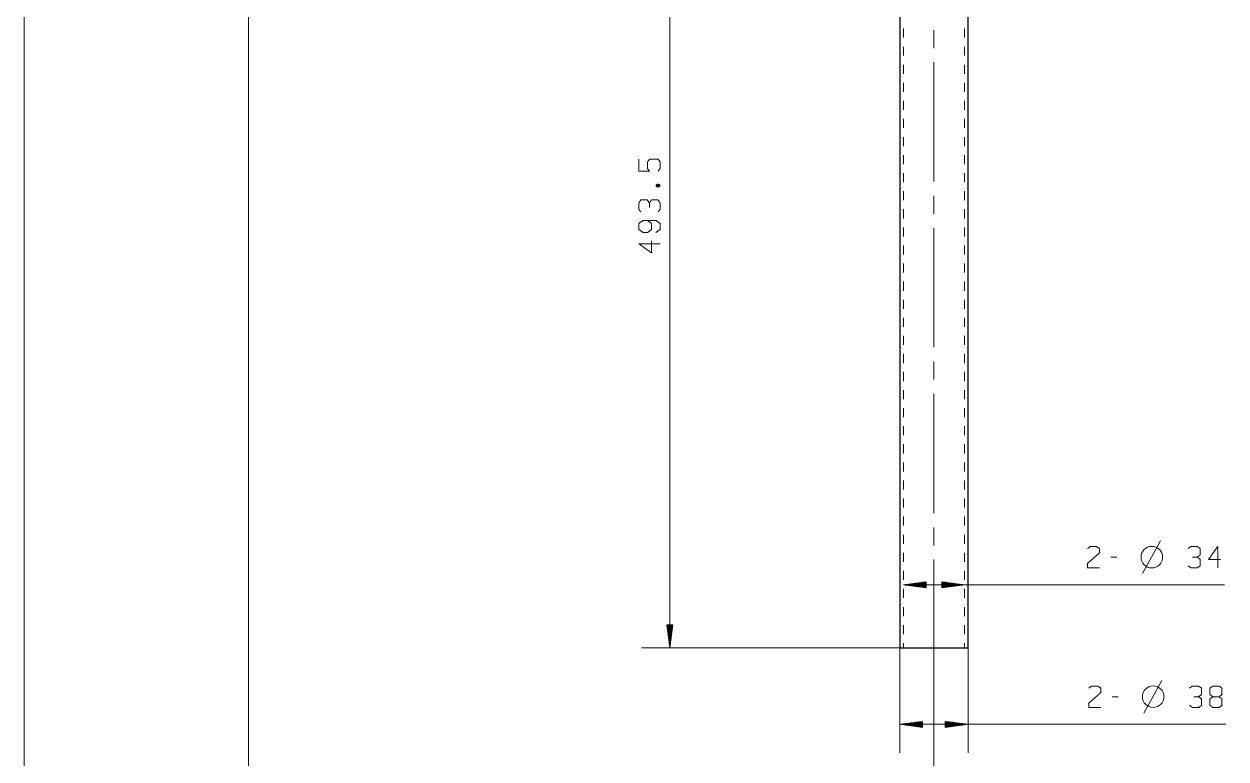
# Model space of a CAD drawing. Header units: millimetres. Extents: x 2210 to 79821, y -19430 to 2344.
# Drawn here: x 5375.7 to 5509.6, y 1597.9 to 1679.8 of the extents above; entities that cross this region are included whole.
import ezdxf

# ---------------------------------------------------------------- set-up
doc = ezdxf.new("R2010")
doc.units = ezdxf.units.MM
doc.layers.add('101', color=7, linetype='Continuous', true_color=0xffffff)

msp = doc.modelspace()

# ---------------------------------------------------------------- linework, layer by layer
at = {"layer": '101', "color": 133, "linetype": 'Continuous', "lineweight": 18}
for p, q in [((5375.68, 1789.82), (5375.68, 1492.82)), ((5400.68, 1784.82), (5400.68, 1497.82))]:
    msp.add_line(p, q, dxfattribs=at)
at = {"layer": '101', "color": 22, "linetype": 'Continuous', "lineweight": 18}
for p, q in [((5447.64, 1610.26), (5447.64, 1708.96)), ((5476.2, 1617.6), (5473.66, 1617.27)), ((5473.66, 1617.27), (5476.2, 1616.93)), ((5473.66, 1617.27), (5509.44, 1617.27)), ((5476.2, 1617.29), (5473.85, 1617.29)), ((5476.2, 1617.24), (5473.85, 1617.24)), ((5476.2, 1617.34), (5474.24, 1617.34)), ((5476.2, 1617.19), (5474.24, 1617.19)), ((5476.2, 1617.39), (5474.62, 1617.39)), ((5476.2, 1617.14), (5474.62, 1617.14)), ((5476.2, 1617.44), (5475.01, 1617.44)), ((5476.2, 1617.09), (5475.01, 1617.09)), ((5476.2, 1617.5), (5475.39, 1617.5)), ((5476.2, 1617.04), (5475.39, 1617.04)), ((5476.2, 1617.55), (5475.78, 1617.55)), ((5476.2, 1616.99), (5475.78, 1616.99)), ((5476.2, 1617.6), (5476.17, 1617.6)), ((5476.2, 1617.6), (5476.17, 1617.6)), ((5476.2, 1616.94), (5476.17, 1616.94)), ((5476.2, 1616.94), (5476.17, 1616.94)), ((5476.2, 1616.93), (5476.2, 1617.6)), ((5477.92, 1617.6), (5477.95, 1617.6)), ((5477.92, 1617.6), (5477.95, 1617.6)), ((5477.92, 1617.6), (5477.92, 1616.93)), ((5480.46, 1617.27), (5477.92, 1617.6)), ((5477.92, 1617.55), (5478.33, 1617.55)), ((5477.92, 1617.5), (5478.72, 1617.5)), ((5477.92, 1617.44), (5479.11, 1617.44)), ((5477.92, 1617.39), (5479.49, 1617.39)), ((5477.92, 1617.34), (5479.88, 1617.34)), ((5477.92, 1617.29), (5480.26, 1617.29)), ((5477.92, 1616.93), (5480.46, 1617.27)), ((5477.92, 1617.24), (5480.26, 1617.24)), ((5477.92, 1617.19), (5479.88, 1617.19)), ((5477.92, 1617.14), (5479.49, 1617.14)), ((5477.92, 1617.09), (5479.11, 1617.09)), ((5477.92, 1617.04), (5478.72, 1617.04)), ((5477.92, 1616.99), (5478.33, 1616.99)), ((5477.92, 1616.94), (5477.95, 1616.94)), ((5477.92, 1616.94), (5477.95, 1616.94)), ((5447.31, 1612.8), (5447.31, 1612.77)), ((5447.31, 1612.8), (5447.31, 1612.77)), ((5447.31, 1612.8), (5447.64, 1610.26)), ((5447.98, 1612.8), (5447.31, 1612.8)), ((5447.37, 1612.8), (5447.37, 1612.38)), ((5447.42, 1612.8), (5447.42, 1612)), ((5447.47, 1612.8), (5447.47, 1611.61)), ((5447.52, 1612.8), (5447.52, 1611.22)), ((5447.57, 1612.8), (5447.57, 1610.84)), ((5447.62, 1612.8), (5447.62, 1610.45)), ((5447.64, 1610.26), (5447.98, 1612.8)), ((5447.67, 1612.8), (5447.67, 1610.45)), ((5447.72, 1612.8), (5447.72, 1610.84)), ((5447.77, 1612.8), (5447.77, 1611.22)), ((5447.82, 1612.8), (5447.82, 1611.61)), ((5447.87, 1612.8), (5447.87, 1612)), ((5447.92, 1612.8), (5447.92, 1612.38)), ((5447.97, 1612.8), (5447.97, 1612.77)), ((5447.97, 1612.8), (5447.97, 1612.77)), ((5473.26, 1610.26), (5444.47, 1610.26)), ((5473.26, 1610.26), (5473.26, 1598.54)), ((5480.86, 1610.26), (5480.86, 1598.54)), ((5477.06, 1606.78), (5477.06, 1590.52)), ((5475.8, 1602.05), (5473.26, 1601.72)), ((5473.26, 1601.72), (5475.8, 1601.38)), ((5473.26, 1601.72), (5509.59, 1601.72)), ((5475.8, 1601.74), (5473.45, 1601.74)), ((5475.8, 1601.69), (5473.45, 1601.69)), ((5475.8, 1601.79), (5473.84, 1601.79)), ((5475.8, 1601.64), (5473.84, 1601.64)), ((5475.8, 1601.84), (5474.22, 1601.84)), ((5475.8, 1601.59), (5474.22, 1601.59)), ((5475.8, 1601.9), (5474.61, 1601.9)), ((5475.8, 1601.95), (5474.99, 1601.95)), ((5475.8, 1602), (5475.38, 1602)), ((5475.8, 1602.05), (5475.77, 1602.05)), ((5475.8, 1602.05), (5475.77, 1602.05)), ((5475.8, 1601.38), (5475.8, 1602.05)), ((5478.32, 1602.05), (5478.35, 1602.05)), ((5478.32, 1602.05), (5478.35, 1602.05)), ((5478.32, 1602.05), (5478.32, 1601.38)), ((5480.86, 1601.72), (5478.32, 1602.05)), ((5478.32, 1602), (5478.73, 1602)), ((5478.32, 1601.95), (5479.12, 1601.95)), ((5478.32, 1601.9), (5479.51, 1601.9)), ((5478.32, 1601.84), (5479.89, 1601.84)), ((5478.32, 1601.79), (5480.28, 1601.79)), ((5478.32, 1601.74), (5480.66, 1601.74)), ((5478.32, 1601.38), (5480.86, 1601.72)), ((5478.32, 1601.69), (5480.66, 1601.69)), ((5478.32, 1601.64), (5480.28, 1601.64)), ((5478.32, 1601.59), (5479.89, 1601.59)), ((5475.8, 1601.54), (5474.61, 1601.54)), ((5475.8, 1601.49), (5474.99, 1601.49)), ((5475.8, 1601.44), (5475.38, 1601.44)), ((5475.8, 1601.39), (5475.77, 1601.39)), ((5475.8, 1601.39), (5475.77, 1601.39)), ((5478.32, 1601.54), (5479.51, 1601.54)), ((5478.32, 1601.49), (5479.12, 1601.49)), ((5478.32, 1601.44), (5478.73, 1601.44)), ((5478.32, 1601.39), (5478.35, 1601.39)), ((5478.32, 1601.39), (5478.35, 1601.39))]:
    msp.add_line(p, q, dxfattribs=at)
at = {"layer": '101', "color": 92, "linetype": 'Continuous', "lineweight": 25}
for p, q in [((5473.26, 1708.96), (5473.26, 1610.26)), ((5480.86, 1610.26), (5480.86, 1708.96))]:
    msp.add_line(p, q, dxfattribs=at)
at = {"layer": '101', "color": 53, "linetype": 'Continuous', "lineweight": 18}
for p, q in [((5473.66, 1679.25), (5473.66, 1678.24)), ((5480.46, 1678.24), (5480.46, 1679.25)), ((5473.66, 1677.23), (5473.66, 1676.23)), ((5480.46, 1676.23), (5480.46, 1677.23)), ((5473.66, 1675.22), (5473.66, 1674.21)), ((5480.46, 1674.21), (5480.46, 1675.22)), ((5473.66, 1673.21), (5473.66, 1672.2)), ((5480.46, 1672.2), (5480.46, 1673.21)), ((5473.66, 1671.19), (5473.66, 1670.18)), ((5480.46, 1670.18), (5480.46, 1671.19)), ((5473.66, 1669.18), (5473.66, 1668.17)), ((5480.46, 1668.17), (5480.46, 1669.18)), ((5473.66, 1667.16), (5473.66, 1666.16)), ((5480.46, 1666.16), (5480.46, 1667.16)), ((5473.66, 1665.15), (5473.66, 1664.14)), ((5480.46, 1664.14), (5480.46, 1665.15)), ((5473.66, 1663.13), (5473.66, 1662.13)), ((5480.46, 1662.13), (5480.46, 1663.13)), ((5473.66, 1661.12), (5473.66, 1660.11)), ((5480.46, 1660.11), (5480.46, 1661.12)), ((5473.66, 1659.11), (5473.66, 1658.1)), ((5480.46, 1658.1), (5480.46, 1659.11)), ((5473.66, 1657.09), (5473.66, 1656.08)), ((5480.46, 1656.08), (5480.46, 1657.09)), ((5473.66, 1655.08), (5473.66, 1654.07)), ((5480.46, 1654.07), (5480.46, 1655.08)), ((5473.66, 1653.06), (5473.66, 1652.06)), ((5480.46, 1652.06), (5480.46, 1653.06)), ((5473.66, 1651.05), (5473.66, 1650.04)), ((5480.46, 1650.04), (5480.46, 1651.05)), ((5473.66, 1649.03), (5473.66, 1648.03)), ((5480.46, 1648.03), (5480.46, 1649.03)), ((5473.66, 1647.02), (5473.66, 1646.01)), ((5480.46, 1646.01), (5480.46, 1647.02)), ((5473.66, 1645.01), (5473.66, 1644)), ((5480.46, 1644), (5480.46, 1645.01)), ((5473.66, 1642.99), (5473.66, 1641.98)), ((5480.46, 1641.98), (5480.46, 1642.99)), ((5473.66, 1640.98), (5473.66, 1639.97)), ((5480.46, 1639.97), (5480.46, 1640.98)), ((5473.66, 1638.96), (5473.66, 1637.96)), ((5480.46, 1637.96), (5480.46, 1638.96)), ((5473.66, 1636.95), (5473.66, 1635.94)), ((5480.46, 1635.94), (5480.46, 1636.95)), ((5473.66, 1634.93), (5473.66, 1633.93)), ((5480.46, 1633.93), (5480.46, 1634.93)), ((5473.66, 1632.92), (5473.66, 1631.91)), ((5480.46, 1631.91), (5480.46, 1632.92)), ((5473.66, 1630.91), (5473.66, 1629.9)), ((5480.46, 1629.9), (5480.46, 1630.91)), ((5473.66, 1628.89), (5473.66, 1627.88)), ((5480.46, 1627.88), (5480.46, 1628.89)), ((5473.66, 1626.88), (5473.66, 1625.87)), ((5480.46, 1625.87), (5480.46, 1626.88)), ((5473.66, 1624.86), (5473.66, 1623.86)), ((5480.46, 1623.86), (5480.46, 1624.86)), ((5473.66, 1622.85), (5473.66, 1621.84)), ((5480.46, 1621.84), (5480.46, 1622.85)), ((5473.66, 1620.83), (5473.66, 1619.83)), ((5480.46, 1619.83), (5480.46, 1620.83)), ((5473.66, 1618.82), (5473.66, 1617.81)), ((5480.46, 1617.81), (5480.46, 1618.82)), ((5473.66, 1616.81), (5473.66, 1615.8)), ((5480.46, 1615.8), (5480.46, 1616.81)), ((5473.66, 1614.79), (5473.66, 1613.78)), ((5480.46, 1613.78), (5480.46, 1614.79)), ((5473.66, 1612.78), (5473.66, 1611.77)), ((5480.46, 1611.77), (5480.46, 1612.78)), ((5473.66, 1610.76), (5473.66, 1610.26)), ((5480.46, 1610.26), (5480.46, 1610.76))]:
    msp.add_line(p, q, dxfattribs=at)
at = {"layer": '101', "color": 151, "linetype": 'Continuous', "lineweight": 18}
for p, q in [((5477.06, 1677.08), (5477.06, 1679.08)), ((5477.06, 1662.2), (5477.06, 1675.49)), ((5477.06, 1658.61), (5477.06, 1660.61)), ((5477.06, 1643.73), (5477.06, 1657.02)), ((5477.06, 1640.13), (5477.06, 1642.14)), ((5477.06, 1625.26), (5477.06, 1638.55)), ((5477.06, 1621.66), (5477.06, 1623.67))]:
    msp.add_line(p, q, dxfattribs=at)
at = {"layer": '101', "color": 72, "linetype": 'Continuous', "lineweight": 18}
for p, q in [((5446.1, 1661.67), (5446.53, 1661.83)), ((5500.29, 1618.52), (5502.29, 1622.17)), ((5497.45, 1620.35), (5496.78, 1620.35)), ((5500.44, 1602.97), (5502.44, 1606.62)), ((5497.6, 1604.8), (5496.93, 1604.8))]:
    msp.add_line(p, q, dxfattribs=at)
for centre in [(5501.33, 1620.35), (5501.48, 1604.8)]:
    msp.add_circle(centre, 1.2, dxfattribs=at)
for points, knots in [([(5446.33, 1663.34), (5446.55, 1663.68), (5446.55, 1664.37), (5446.33, 1664.7), (5445.38, 1664.7), (5445.13, 1664.37), (5445.13, 1663.68), (5445.35, 1663.34), (5444.18, 1663.34), (5444.18, 1664.7)], [0, 0, 0.062228, 0.168343, 0.230571, 0.376816, 0.441265, 0.547381, 0.609609, 0.79049, 1, 1]), ([(5446.53, 1661.67), (5446.53, 1661.83), (5446.3, 1661.91), (5446.1, 1661.83), (5446.1, 1661.67), (5446.3, 1661.58), (5446.53, 1661.67), (5446.1, 1661.83)], [0, 0, 0.093978, 0.236785, 0.365955, 0.459933, 0.589105, 0.731914, 1, 1]), ([(5445.35, 1659.81), (5445.13, 1660.15), (5444.4, 1660.15), (5444.18, 1659.81), (5444.18, 1659.12), (5444.4, 1658.79)], [0, 0, 0.153874, 0.429851, 0.583726, 0.846126, 1, 1]), ([(5446.33, 1658.81), (5446.55, 1659.12), (5446.55, 1659.81), (5446.33, 1660.15), (5445.6, 1660.15), (5445.35, 1659.81), (5445.35, 1659.3)], [0, 0, 0.12412, 0.34369, 0.472447, 0.703377, 0.836731, 1, 1]), ([(5446.08, 1656.53), (5446.55, 1656.85), (5446.55, 1657.54), (5446.08, 1657.87), (5444.65, 1657.87), (5444.18, 1657.54), (5444.18, 1656.85), (5444.65, 1656.53), (5445.13, 1656.51), (5445.6, 1656.85), (5445.6, 1657.54), (5445.13, 1657.87)], [0, 0, 0.076856, 0.169525, 0.247728, 0.439296, 0.5175, 0.610168, 0.687025, 0.750925, 0.829128, 0.921797, 1, 1]), ([(5445.6, 1655.6), (5445.6, 1654.25), (5444.18, 1655.26), (5446.55, 1655.26)], [0, 0, 0.245869, 0.565295, 1, 1]), ([(5494.16, 1621.3), (5494.48, 1621.53), (5495.17, 1621.53), (5495.51, 1621.3), (5495.51, 1620.83), (5494.15, 1619.63), (5494.16, 1619.15), (5495.51, 1619.15)], [0, 0, 0.069694, 0.192978, 0.265275, 0.350228, 0.674741, 0.759753, 1, 1]), ([(5506.39, 1620.35), (5506.73, 1620.58), (5506.73, 1621.3), (5506.39, 1621.53), (5505.7, 1621.53), (5505.37, 1621.3)], [0, 0, 0.153873, 0.42985, 0.583725, 0.846124, 1, 1]), ([(5505.38, 1619.38), (5505.7, 1619.15), (5506.39, 1619.15), (5506.73, 1619.38), (5506.73, 1620.1), (5506.39, 1620.35), (5505.88, 1620.35)], [0, 0, 0.124118, 0.343688, 0.472446, 0.703376, 0.836731, 1, 1]), ([(5509, 1620.1), (5507.66, 1620.1), (5508.67, 1621.53), (5508.67, 1619.15)], [0, 0, 0.245868, 0.565294, 1, 1]), ([(5494.31, 1605.75), (5494.63, 1605.98), (5495.32, 1605.98), (5495.66, 1605.75), (5495.66, 1605.28), (5494.3, 1604.08), (5494.31, 1603.6), (5495.66, 1603.6)], [0, 0, 0.069693, 0.192977, 0.265274, 0.350227, 0.67474, 0.759752, 1, 1]), ([(5506.54, 1604.8), (5506.88, 1605.03), (5506.88, 1605.75), (5506.54, 1605.98), (5505.85, 1605.98), (5505.52, 1605.75)], [0, 0, 0.153875, 0.429853, 0.583728, 0.846125, 1, 1]), ([(5508.13, 1604.8), (5507.81, 1605.03), (5507.81, 1605.75), (5508.13, 1605.98), (5508.82, 1605.98), (5509.15, 1605.75), (5509.15, 1605.03), (5508.82, 1604.8), (5508.13, 1604.8), (5507.79, 1604.55), (5507.79, 1603.85), (5508.13, 1603.6), (5508.82, 1603.6), (5509.15, 1603.83), (5509.15, 1604.55), (5508.82, 1604.8)], [0, 0, 0.047573, 0.136085, 0.183659, 0.267815, 0.317165, 0.405677, 0.455028, 0.539184, 0.590297, 0.675756, 0.726869, 0.811025, 0.860376, 0.948887, 1, 1]), ([(5505.53, 1603.83), (5505.85, 1603.6), (5506.54, 1603.6), (5506.88, 1603.83), (5506.88, 1604.55), (5506.54, 1604.8), (5506.03, 1604.8)], [0, 0, 0.124121, 0.343687, 0.472445, 0.703376, 0.836731, 1, 1])]:
    msp.add_open_spline(points, degree=1, knots=knots, dxfattribs=at)
at = {"layer": '101', "color": 151, "linetype": 'Continuous', "lineweight": 18}
msp.add_open_spline([(5477.06, 1606.78), (5477.06, 1609.96), (5477.06, 1620.07)], degree=1, knots=[0, 0, 0.238895, 1, 1], dxfattribs=at)
at = {"layer": '101', "color": 92, "linetype": 'Continuous', "lineweight": 25}
for points, knots in [([(5473.26, 1610.26), (5473.39, 1610.26), (5474.37, 1610.26), (5475.16, 1610.26), (5477.06, 1610.26)], [0, 0, 0.034074, 0.292893, 0.499999, 1, 1]), ([(5477.06, 1610.26), (5478.04, 1610.26), (5479.74, 1610.26), (5480.35, 1610.26), (5480.86, 1610.26)], [0, 0, 0.258818, 0.707106, 0.866025, 1, 1])]:
    msp.add_open_spline(points, degree=1, knots=knots, dxfattribs=at)

doc.saveas('drawing.dxf')
